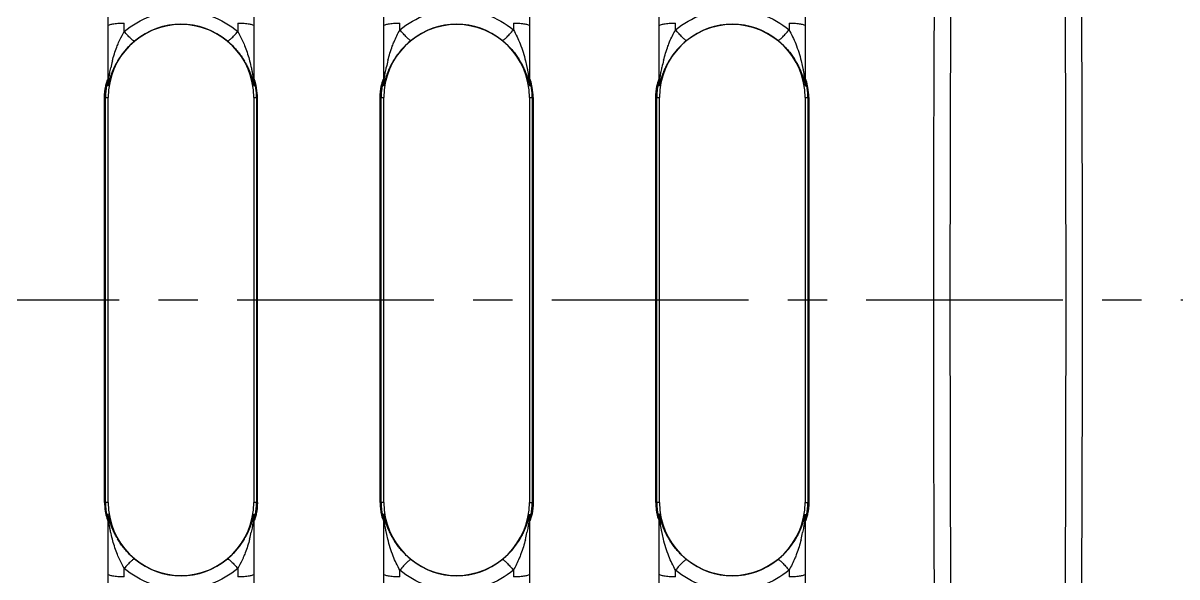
# Model space of a CAD drawing. Header units: millimetres. Extents: x 309 to 11345, y -1340 to 1318.
# Drawn here: x 10781.3 to 10852.8, y -519.2 to -484.8 of the extents above; entities that cross this region are included whole.
import ezdxf

# ---------------------------------------------------------------- set-up
doc = ezdxf.new("R2010")
doc.units = ezdxf.units.MM
doc.header["$LTSCALE"] = 16.335
doc.linetypes.add('CENTER', pattern=[0.6, 0.375, -0.075, 0.075, -0.075])
doc.linetypes.add('HIDDEN', pattern=[0.2, 0.1, -0.1])
doc.layers.get('0').update_dxf_attribs({"linetype": 'CONTINUOUS'})
doc.layers.add('DEFAULT_2', color=8, linetype='HIDDEN')

msp = doc.modelspace()

# ---------------------------------------------------------------- linework, layer by layer
at = {"color": 7, "linetype": 'Continuous'}
for p, q in [((10838.777, -501.996), (10838.838, -462.516)), ((10845.877, -462.516), (10845.938, -501.996)), ((10786.552, -488.549), (10786.552, -484.999)), ((10787.558, -485.35), (10787.558, -484.82)), ((10794.596, -484.82), (10794.596, -485.35)), ((10795.602, -484.999), (10795.602, -488.549)), ((10803.646, -488.539), (10803.646, -484.999)), ((10804.651, -485.242), (10804.651, -484.82)), ((10811.69, -484.82), (10811.69, -485.242)), ((10812.695, -484.999), (10812.695, -488.539)), ((10820.739, -488.539), (10820.739, -484.999)), ((10821.745, -485.242), (10821.745, -484.82)), ((10828.783, -484.82), (10828.783, -485.242)), ((10829.789, -484.999), (10829.789, -488.539)), ((10786.339, -514.565), (10786.339, -489.427)), ((10786.339, -489.427), (10786.563, -489.427)), ((10786.391, -514.565), (10786.391, -489.427)), ((10786.563, -514.565), (10786.563, -489.427)), ((10795.59, -489.427), (10795.59, -514.565)), ((10795.59, -489.427), (10795.814, -489.427)), ((10795.762, -489.427), (10795.762, -514.565)), ((10795.814, -514.565), (10795.814, -489.427)), ((10803.427, -514.565), (10803.427, -489.427)), ((10803.427, -489.427), (10803.657, -489.427)), ((10803.485, -514.565), (10803.485, -489.427)), ((10803.657, -514.565), (10803.657, -489.427)), ((10812.684, -489.427), (10812.684, -514.565)), ((10812.684, -489.427), (10812.914, -489.427)), ((10812.855, -489.427), (10812.855, -514.565)), ((10812.914, -489.427), (10812.914, -514.565)), ((10820.52, -514.565), (10820.52, -489.427)), ((10820.52, -489.427), (10820.75, -489.427)), ((10820.579, -514.565), (10820.579, -489.427)), ((10820.75, -514.565), (10820.75, -489.427)), ((10829.777, -489.427), (10829.777, -514.565)), ((10829.777, -489.427), (10830.007, -489.427)), ((10829.949, -489.427), (10829.949, -514.565)), ((10830.007, -489.427), (10830.007, -514.565)), ((10838.838, -541.476), (10838.777, -501.996)), ((10845.938, -501.996), (10845.877, -541.476)), ((10786.563, -514.565), (10786.339, -514.565)), ((10795.814, -514.565), (10795.59, -514.565)), ((10803.657, -514.565), (10803.427, -514.565)), ((10812.684, -514.565), (10812.914, -514.565)), ((10820.75, -514.565), (10820.52, -514.565)), ((10829.777, -514.565), (10830.007, -514.565)), ((10786.552, -518.993), (10786.552, -515.443)), ((10795.602, -515.443), (10795.602, -518.993)), ((10803.646, -518.993), (10803.646, -515.453)), ((10812.695, -515.453), (10812.695, -518.993)), ((10820.739, -518.993), (10820.739, -515.453)), ((10829.789, -515.453), (10829.789, -518.993)), ((10787.558, -519.173), (10787.558, -518.642)), ((10794.596, -518.642), (10794.596, -519.173)), ((10804.651, -519.173), (10804.651, -518.75)), ((10811.69, -518.75), (10811.69, -519.173)), ((10821.745, -519.173), (10821.745, -518.75)), ((10828.783, -518.75), (10828.783, -519.173))]:
    msp.add_line(p, q, dxfattribs=at)
at = {"color": 1, "linetype": 'CENTER', "ltscale": 1.990406}
msp.add_line((10560.464, -501.99), (10980.464, -501.99), dxfattribs=at)
at = {"color": 7, "linetype": 'Continuous'}
for centre, radius, start, end in [((10791.077, -489.427), 4.514, 0, 180), ((10791.077, -489.375), 4.486, 50.05437, 129.94568), ((10808.17, -489.427), 4.514, 0, 180), ((10808.17, -489.375), 4.481, 50.86452, 129.13553), ((10825.264, -489.427), 4.514, 0, 180), ((10825.264, -489.375), 4.481, 50.8661, 129.1346), ((10795.415, -489.43), 8.888, 165.27627, 168.12455), ((10812.987, -489.425), 9.364, 165.80098, 168.57583), ((10830.08, -489.425), 9.364, 165.80098, 168.57583), ((10785.61, -488.325), 0.942, 347.95537, 359.98382), ((10759.932, -489.607), 26.622, 1.93806, 2.33773), ((10785.649, -488.55), 0.903, 350.03873, 0.08362), ((10796.543, -488.325), 0.942, 180.0141, 192.04563), ((10796.505, -488.55), 0.903, 179.91442, 189.95733), ((10823.41, -489.648), 27.81, 177.92693, 178.06076), ((10820.964, -489.559), 25.363, 177.65495, 177.92774), ((10796.564, -488.352), 0.94, 178.36086, 190.35023), ((10802.611, -488.314), 1.035, 348.04128, 359.98552), ((10779.473, -489.604), 24.174, 2.11555, 2.55024), ((10802.653, -488.541), 0.992, 350.09293, 0.08115), ((10813.73, -488.314), 1.035, 180.01362, 191.96027), ((10813.688, -488.541), 0.992, 179.92014, 189.9059), ((10837.965, -489.646), 25.272, 177.73737, 177.88282), ((10835.785, -489.559), 23.091, 177.44229, 177.73821), ((10813.75, -488.344), 1.032, 178.34765, 190.25412), ((10819.704, -488.314), 1.035, 348.04128, 359.98552), ((10796.567, -489.604), 24.174, 2.11555, 2.55024), ((10819.747, -488.541), 0.992, 350.09293, 0.08115), ((10830.823, -488.314), 1.035, 180.01362, 191.96027), ((10830.781, -488.541), 0.992, 179.92014, 189.9059), ((10855.058, -489.646), 25.272, 177.73737, 177.88282), ((10852.879, -489.559), 23.091, 177.44229, 177.73821), ((10830.843, -488.344), 1.032, 178.34765, 190.25412), ((10791.077, -514.565), 4.514, 180, 0), ((10808.17, -514.565), 4.514, 180, 0), ((10825.264, -514.565), 4.514, 180, 0), ((10761.19, -514.433), 25.363, 357.65496, 357.92774), ((10785.61, -515.667), 0.942, 0.0141, 12.04563), ((10758.744, -514.344), 27.81, 357.92693, 358.06076), ((10785.649, -515.442), 0.903, 359.91442, 9.95733), ((10796.505, -515.442), 0.903, 170.04148, 180.0866), ((10796.543, -515.667), 0.942, 167.95478, 179.98403), ((10822.222, -514.385), 26.622, 181.93806, 182.33773), ((10780.555, -514.433), 23.091, 357.44231, 357.73821), ((10802.611, -515.678), 1.035, 0.01362, 11.96027), ((10778.376, -514.347), 25.272, 357.73737, 357.88282), ((10802.653, -515.452), 0.992, 359.92014, 9.9059), ((10813.687, -515.452), 0.992, 170.09293, 180.08115), ((10813.73, -515.678), 1.035, 168.04122, 179.98601), ((10836.867, -514.388), 24.174, 182.11555, 182.55024), ((10797.649, -514.433), 23.091, 357.44231, 357.73821), ((10819.705, -515.678), 1.035, 0.01362, 11.96027), ((10795.469, -514.347), 25.272, 357.73737, 357.88282), ((10819.747, -515.452), 0.992, 359.92014, 9.9059), ((10830.781, -515.452), 0.992, 170.09293, 180.08115), ((10830.823, -515.678), 1.035, 168.04122, 179.98601), ((10853.961, -514.388), 24.174, 182.11555, 182.55024), ((10786.739, -514.562), 8.888, 345.27568, 348.1241), ((10803.354, -514.567), 9.364, 345.80098, 348.57583), ((10820.447, -514.567), 9.364, 345.80099, 348.57583), ((10791.077, -514.617), 4.486, 230.05437, 309.94568), ((10808.17, -514.617), 4.481, 230.86452, 309.13553), ((10825.264, -514.617), 4.482, 230.86615, 309.13288)]:
    msp.add_arc(centre, radius, start, end, dxfattribs=at)
for points, knots in [([(10786.552, -484.999), (10786.552, -483.145), (10786.501, -479.426), (10786.458, -473.842), (10786.501, -468.258), (10786.552, -464.539), (10786.552, -462.685)], [0, 0, 0, 0, 0.249324, 0.499998, 0.750687, 1, 1, 1, 1]), ([(10795.602, -462.685), (10795.602, -464.539), (10795.652, -468.258), (10795.696, -473.842), (10795.652, -479.426), (10795.602, -483.145), (10795.602, -484.999)], [0, 0, 0, 0, 0.249325, 0.5, 0.750675, 1, 1, 1, 1]), ([(10803.646, -484.999), (10803.646, -483.145), (10803.595, -479.426), (10803.551, -473.842), (10803.595, -468.258), (10803.646, -464.539), (10803.646, -462.685)], [0, 0, 0, 0, 0.249324, 0.499998, 0.750687, 1, 1, 1, 1]), ([(10812.695, -462.685), (10812.695, -464.539), (10812.746, -468.258), (10812.79, -473.842), (10812.746, -479.426), (10812.695, -483.145), (10812.695, -484.999)], [0, 0, 0, 0, 0.249311, 0.500002, 0.750674, 1, 1, 1, 1]), ([(10820.739, -484.999), (10820.739, -483.145), (10820.688, -479.426), (10820.645, -473.842), (10820.688, -468.258), (10820.739, -464.539), (10820.739, -462.685)], [0, 0, 0, 0, 0.249324, 0.499998, 0.750687, 1, 1, 1, 1]), ([(10829.789, -462.685), (10829.789, -464.539), (10829.839, -468.258), (10829.883, -473.842), (10829.839, -479.426), (10829.789, -483.145), (10829.789, -484.999)], [0, 0, 0, 0, 0.249311, 0.500002, 0.750674, 1, 1, 1, 1]), ([(10837.833, -532.973), (10837.833, -527.812), (10837.782, -517.487), (10837.737, -501.996), (10837.783, -486.506), (10837.833, -476.18), (10837.833, -471.019)], [0, 0, 0, 0, 0.249914, 0.5, 0.750086, 1, 1, 1, 1]), ([(10846.882, -471.019), (10846.882, -476.18), (10846.932, -486.506), (10846.977, -501.996), (10846.932, -517.487), (10846.882, -527.812), (10846.882, -532.973)], [0, 0, 0, 0, 0.249913, 0.5, 0.750087, 1, 1, 1, 1]), ([(10787.558, -485.35), (10788.041, -484.939), (10789.162, -484.281), (10791.077, -483.939), (10792.992, -484.281), (10794.113, -484.939), (10794.596, -485.35)], [0, 0, 0, 0, 0.249583, 0.500006, 0.750428, 1, 1, 1, 1]), ([(10804.651, -485.242), (10805.138, -484.84), (10806.262, -484.195), (10808.17, -483.86), (10810.079, -484.195), (10811.203, -484.84), (10811.69, -485.242)], [0, 0, 0, 0, 0.249605, 0.500006, 0.750405, 1, 1, 1, 1]), ([(10821.745, -485.242), (10822.232, -484.84), (10823.355, -484.195), (10825.264, -483.86), (10827.172, -484.194), (10828.296, -484.839), (10828.783, -485.242)], [0, 0, 0, 0, 0.249607, 0.500006, 0.750406, 1, 1, 1, 1]), ([(10786.552, -484.999), (10786.552, -484.963), (10786.682, -484.904), (10786.87, -484.865), (10787.189, -484.827), (10787.424, -484.82), (10787.558, -484.82)], [0, 0, 0, 0, 0.105188, 0.315079, 0.615705, 1, 1, 1, 1]), ([(10794.596, -484.82), (10794.73, -484.82), (10794.964, -484.827), (10795.284, -484.865), (10795.472, -484.904), (10795.602, -484.963), (10795.602, -484.999)], [0, 0, 0, 0, 0.384295, 0.684921, 0.894812, 1, 1, 1, 1]), ([(10803.646, -484.999), (10803.646, -484.963), (10803.776, -484.904), (10803.963, -484.865), (10804.283, -484.827), (10804.518, -484.82), (10804.651, -484.82)], [0, 0, 0, 0, 0.105188, 0.315079, 0.615705, 1, 1, 1, 1]), ([(10811.69, -484.82), (10811.823, -484.82), (10812.058, -484.827), (10812.377, -484.865), (10812.565, -484.904), (10812.695, -484.963), (10812.695, -484.999)], [0, 0, 0, 0, 0.384295, 0.684921, 0.894812, 1, 1, 1, 1]), ([(10820.739, -484.999), (10820.739, -484.963), (10820.869, -484.904), (10821.057, -484.865), (10821.376, -484.827), (10821.611, -484.82), (10821.745, -484.82)], [0, 0, 0, 0, 0.105188, 0.315079, 0.615705, 1, 1, 1, 1]), ([(10828.783, -484.82), (10828.917, -484.82), (10829.151, -484.827), (10829.471, -484.865), (10829.659, -484.904), (10829.789, -484.963), (10829.789, -484.999)], [0, 0, 0, 0, 0.384295, 0.684921, 0.894812, 1, 1, 1, 1]), ([(10787.211, -486.031), (10787.238, -485.972), (10787.343, -485.74), (10787.461, -485.513), (10787.558, -485.35)], [0, 0, 0, 0, 0.255268, 1, 1, 1, 1]), ([(10788.197, -485.936), (10788.185, -485.939), (10788.152, -485.925), (10788.1, -485.893), (10788.029, -485.837), (10787.909, -485.73), (10787.749, -485.566), (10787.622, -485.424), (10787.558, -485.35)], [0, 0, 0, 0, 0.039768, 0.112527, 0.216205, 0.346579, 0.66369, 1, 1, 1, 1]), ([(10793.957, -485.936), (10793.967, -485.939), (10793.996, -485.928), (10794.073, -485.882), (10794.208, -485.765), (10794.392, -485.579), (10794.527, -485.43), (10794.596, -485.35)], [0, 0, 0, 0, 0.034741, 0.098258, 0.315024, 0.636274, 1, 1, 1, 1]), ([(10794.596, -485.35), (10794.636, -485.417), (10794.793, -485.697), (10794.928, -485.989), (10795.019, -486.214)], [0, 0, 0, 0, 0.243245, 1, 1, 1, 1]), ([(10804.182, -486.249), (10804.215, -486.16), (10804.351, -485.815), (10804.514, -485.481), (10804.651, -485.242)], [0, 0, 0, 0, 0.256404, 1, 1, 1, 1]), ([(10805.342, -485.899), (10805.33, -485.902), (10805.294, -485.886), (10805.239, -485.85), (10805.162, -485.787), (10805.033, -485.668), (10804.86, -485.484), (10804.721, -485.326), (10804.651, -485.242)], [0, 0, 0, 0, 0.038918, 0.110646, 0.213333, 0.343087, 0.66087, 1, 1, 1, 1]), ([(10810.999, -485.899), (10811.009, -485.902), (10811.041, -485.889), (10811.092, -485.857), (10811.163, -485.801), (10811.29, -485.685), (10811.469, -485.497), (10811.614, -485.332), (10811.69, -485.242)], [0, 0, 0, 0, 0.034384, 0.097734, 0.191301, 0.314583, 0.635993, 1, 1, 1, 1]), ([(10821.275, -486.249), (10821.308, -486.16), (10821.445, -485.815), (10821.607, -485.481), (10821.745, -485.242)], [0, 0, 0, 0, 0.256404, 1, 1, 1, 1]), ([(10822.435, -485.899), (10822.423, -485.902), (10822.387, -485.886), (10822.332, -485.85), (10822.256, -485.787), (10822.127, -485.668), (10821.953, -485.484), (10821.815, -485.326), (10821.745, -485.242)], [0, 0, 0, 0, 0.038918, 0.110646, 0.213333, 0.343087, 0.66087, 1, 1, 1, 1]), ([(10828.092, -485.899), (10828.103, -485.902), (10828.135, -485.889), (10828.185, -485.857), (10828.257, -485.801), (10828.384, -485.685), (10828.563, -485.497), (10828.708, -485.332), (10828.783, -485.242)], [0, 0, 0, 0, 0.034383, 0.097731, 0.191297, 0.314578, 0.635988, 1, 1, 1, 1]), ([(10786.819, -487.171), (10786.896, -486.879), (10787.018, -486.494), (10787.172, -486.122), (10787.211, -486.031)], [0, 0, 0, 0, 0.752194, 1, 1, 1, 1]), ([(10805.342, -485.899), (10805.242, -485.979), (10804.862, -486.315), (10804.534, -486.709), (10804.329, -487.027)], [0, 0, 0, 0, 0.252974, 1, 1, 1, 1]), ([(10822.435, -485.899), (10822.336, -485.979), (10821.956, -486.315), (10821.628, -486.709), (10821.422, -487.027)], [0, 0, 0, 0, 0.252974, 1, 1, 1, 1]), ([(10795.305, -487.06), (10795.346, -487.208), (10795.402, -487.432), (10795.464, -487.732), (10795.505, -487.954), (10795.54, -488.174), (10795.563, -488.345), (10795.583, -488.482), (10795.586, -488.531), (10795.601, -488.595), (10795.602, -488.559), (10795.602, -488.549)], [0, 0, 0, 0, 0.292464, 0.43817, 0.581836, 0.721916, 0.857656, 0.920666, 0.965942, 0.980761, 1, 1, 1, 1]), ([(10812.44, -487.161), (10812.472, -487.29), (10812.516, -487.484), (10812.567, -487.744), (10812.601, -487.939), (10812.631, -488.136), (10812.653, -488.293), (10812.67, -488.43), (10812.678, -488.488), (10812.692, -488.608), (10812.695, -488.552), (10812.695, -488.539)], [0, 0, 0, 0, 0.269433, 0.403924, 0.538166, 0.671965, 0.804684, 0.869898, 0.931992, 0.974014, 1, 1, 1, 1]), ([(10829.534, -487.161), (10829.566, -487.29), (10829.61, -487.484), (10829.661, -487.744), (10829.694, -487.939), (10829.725, -488.136), (10829.746, -488.293), (10829.763, -488.43), (10829.772, -488.488), (10829.785, -488.608), (10829.789, -488.552), (10829.789, -488.539)], [0, 0, 0, 0, 0.269433, 0.403924, 0.538166, 0.671965, 0.804684, 0.869897, 0.931992, 0.974014, 1, 1, 1, 1]), ([(10786.552, -488.549), (10786.552, -488.66), (10786.616, -488.133), (10786.652, -487.938), (10786.695, -487.705), (10786.717, -487.601)], [0, 0, 0, 0, 0.347121, 0.668336, 1, 1, 1, 1]), ([(10803.646, -488.54), (10803.646, -488.652), (10803.708, -488.115), (10803.744, -487.917), (10803.786, -487.678), (10803.808, -487.571)], [0, 0, 0, 0, 0.34385, 0.666576, 1, 1, 1, 1]), ([(10820.739, -488.54), (10820.739, -488.652), (10820.802, -488.115), (10820.837, -487.917), (10820.88, -487.678), (10820.901, -487.571)], [0, 0, 0, 0, 0.34385, 0.666576, 1, 1, 1, 1]), ([(10786.339, -489.427), (10786.339, -489.196), (10786.369, -488.875), (10786.458, -488.515), (10786.502, -488.382), (10786.524, -488.335)], [0, 0, 0, 0, 0.624992, 0.858526, 1, 1, 1, 1]), ([(10786.531, -488.521), (10786.531, -488.516), (10786.529, -488.498), (10786.503, -488.536), (10786.494, -488.586), (10786.462, -488.696), (10786.438, -488.837), (10786.423, -488.945), (10786.416, -489.003)], [0, 0, 0, 0, 0.031586, 0.058655, 0.179649, 0.387453, 0.666809, 1, 1, 1, 1]), ([(10786.524, -488.335), (10786.53, -488.324), (10786.544, -488.287), (10786.552, -488.318), (10786.552, -488.325)], [0, 0, 0, 0, 0.626438, 1, 1, 1, 1]), ([(10795.692, -488.511), (10795.686, -488.49), (10795.666, -488.427), (10795.645, -488.364), (10795.624, -488.325)], [0, 0, 0, 0, 0.334542, 1, 1, 1, 1]), ([(10795.762, -489.427), (10795.762, -489.238), (10795.745, -488.974), (10795.685, -488.674), (10795.657, -488.56), (10795.639, -488.521)], [0, 0, 0, 0, 0.619888, 0.858965, 1, 1, 1, 1]), ([(10795.814, -489.427), (10795.814, -489.34), (10795.802, -489.031), (10795.753, -488.723), (10795.692, -488.511)], [0, 0, 0, 0, 0.284209, 1, 1, 1, 1]), ([(10803.427, -489.427), (10803.427, -489.194), (10803.457, -488.871), (10803.549, -488.508), (10803.594, -488.374), (10803.617, -488.326)], [0, 0, 0, 0, 0.624758, 0.85802, 1, 1, 1, 1]), ([(10803.623, -488.529), (10803.623, -488.523), (10803.62, -488.506), (10803.595, -488.544), (10803.586, -488.594), (10803.555, -488.703), (10803.532, -488.841), (10803.517, -488.948), (10803.51, -489.005)], [0, 0, 0, 0, 0.030803, 0.058491, 0.180435, 0.388705, 0.667761, 1, 1, 1, 1]), ([(10803.617, -488.326), (10803.622, -488.315), (10803.636, -488.277), (10803.646, -488.307), (10803.646, -488.315)], [0, 0, 0, 0, 0.641827, 1, 1, 1, 1]), ([(10812.75, -488.39), (10812.747, -488.382), (10812.737, -488.357), (10812.727, -488.331), (10812.718, -488.315)], [0, 0, 0, 0, 0.310985, 1, 1, 1, 1]), ([(10812.855, -489.427), (10812.855, -489.239), (10812.838, -488.977), (10812.779, -488.68), (10812.751, -488.567), (10812.734, -488.528)], [0, 0, 0, 0, 0.620037, 0.859352, 1, 1, 1, 1]), ([(10812.914, -489.427), (10812.914, -489.221), (10812.882, -488.869), (10812.8, -488.526), (10812.75, -488.39)], [0, 0, 0, 0, 0.588298, 1, 1, 1, 1]), ([(10820.52, -489.427), (10820.52, -489.194), (10820.551, -488.871), (10820.643, -488.508), (10820.687, -488.374), (10820.71, -488.326)], [0, 0, 0, 0, 0.624758, 0.85802, 1, 1, 1, 1]), ([(10820.717, -488.529), (10820.716, -488.523), (10820.714, -488.506), (10820.688, -488.544), (10820.679, -488.594), (10820.648, -488.703), (10820.625, -488.841), (10820.61, -488.948), (10820.604, -489.005)], [0, 0, 0, 0, 0.030803, 0.058491, 0.180435, 0.388705, 0.667761, 1, 1, 1, 1]), ([(10820.71, -488.326), (10820.716, -488.315), (10820.729, -488.277), (10820.739, -488.307), (10820.739, -488.315)], [0, 0, 0, 0, 0.641827, 1, 1, 1, 1]), ([(10829.844, -488.39), (10829.841, -488.382), (10829.831, -488.357), (10829.821, -488.331), (10829.811, -488.315)], [0, 0, 0, 0, 0.310985, 1, 1, 1, 1]), ([(10829.949, -489.427), (10829.949, -489.239), (10829.931, -488.977), (10829.872, -488.68), (10829.845, -488.567), (10829.828, -488.528)], [0, 0, 0, 0, 0.620037, 0.859352, 1, 1, 1, 1]), ([(10830.007, -489.427), (10830.007, -489.221), (10829.976, -488.869), (10829.894, -488.526), (10829.844, -488.39)], [0, 0, 0, 0, 0.588298, 1, 1, 1, 1]), ([(10786.416, -489.003), (10786.412, -489.037), (10786.398, -489.178), (10786.391, -489.32), (10786.391, -489.427)], [0, 0, 0, 0, 0.240867, 1, 1, 1, 1]), ([(10803.51, -489.005), (10803.506, -489.039), (10803.492, -489.179), (10803.485, -489.32), (10803.485, -489.427)], [0, 0, 0, 0, 0.240834, 1, 1, 1, 1]), ([(10820.604, -489.005), (10820.6, -489.039), (10820.586, -489.179), (10820.579, -489.32), (10820.579, -489.427)], [0, 0, 0, 0, 0.240834, 1, 1, 1, 1]), ([(10786.339, -514.565), (10786.339, -514.646), (10786.345, -514.807), (10786.366, -515.03), (10786.407, -515.256), (10786.434, -515.405), (10786.552, -515.754), (10786.552, -515.667)], [0, 0, 0, 0, 0.21499, 0.42121, 0.609642, 0.77114, 1, 1, 1, 1]), ([(10786.391, -514.565), (10786.391, -514.677), (10786.4, -514.842), (10786.423, -515.052), (10786.443, -515.19), (10786.466, -515.305), (10786.487, -515.398), (10786.508, -515.449), (10786.517, -515.485), (10786.525, -515.487)], [0, 0, 0, 0, 0.358861, 0.52633, 0.677356, 0.80557, 0.905304, 0.971566, 1, 1, 1, 1]), ([(10795.622, -515.471), (10795.623, -515.476), (10795.625, -515.494), (10795.651, -515.456), (10795.66, -515.406), (10795.692, -515.296), (10795.715, -515.156), (10795.731, -515.048), (10795.737, -514.99)], [0, 0, 0, 0, 0.031532, 0.058615, 0.179548, 0.387286, 0.666665, 1, 1, 1, 1]), ([(10795.814, -514.565), (10795.814, -514.798), (10795.784, -515.12), (10795.694, -515.48), (10795.651, -515.613), (10795.628, -515.66)], [0, 0, 0, 0, 0.626809, 0.860208, 1, 1, 1, 1]), ([(10795.737, -514.99), (10795.741, -514.956), (10795.755, -514.814), (10795.762, -514.673), (10795.762, -514.565)], [0, 0, 0, 0, 0.240833, 1, 1, 1, 1]), ([(10803.427, -514.565), (10803.427, -514.647), (10803.433, -514.809), (10803.455, -515.035), (10803.497, -515.263), (10803.524, -515.413), (10803.646, -515.765), (10803.646, -515.678)], [0, 0, 0, 0, 0.215053, 0.421757, 0.609813, 0.770749, 1, 1, 1, 1]), ([(10803.485, -514.565), (10803.485, -514.627), (10803.491, -514.759), (10803.503, -515.001), (10803.615, -515.644), (10803.623, -515.464)], [0, 0, 0, 0, 0.205311, 0.405114, 1, 1, 1, 1]), ([(10812.718, -515.464), (10812.718, -515.469), (10812.72, -515.486), (10812.746, -515.448), (10812.755, -515.398), (10812.786, -515.289), (10812.809, -515.15), (10812.824, -515.044), (10812.831, -514.986)], [0, 0, 0, 0, 0.030725, 0.05846, 0.180454, 0.388744, 0.667802, 1, 1, 1, 1]), ([(10812.914, -514.565), (10812.914, -514.799), (10812.883, -515.122), (10812.791, -515.485), (10812.747, -515.618), (10812.724, -515.666)], [0, 0, 0, 0, 0.625051, 0.858243, 1, 1, 1, 1]), ([(10812.831, -514.986), (10812.834, -514.952), (10812.848, -514.812), (10812.855, -514.672), (10812.855, -514.565)], [0, 0, 0, 0, 0.240886, 1, 1, 1, 1]), ([(10820.52, -514.565), (10820.52, -514.647), (10820.527, -514.809), (10820.548, -515.035), (10820.59, -515.263), (10820.618, -515.413), (10820.739, -515.765), (10820.739, -515.678)], [0, 0, 0, 0, 0.215053, 0.421757, 0.609813, 0.770749, 1, 1, 1, 1]), ([(10820.579, -514.565), (10820.579, -514.627), (10820.584, -514.759), (10820.597, -515.001), (10820.709, -515.644), (10820.717, -515.464)], [0, 0, 0, 0, 0.205311, 0.405114, 1, 1, 1, 1]), ([(10829.811, -515.464), (10829.811, -515.469), (10829.814, -515.486), (10829.839, -515.448), (10829.848, -515.398), (10829.88, -515.289), (10829.903, -515.15), (10829.918, -515.044), (10829.924, -514.986)], [0, 0, 0, 0, 0.030725, 0.05846, 0.180454, 0.388744, 0.667802, 1, 1, 1, 1]), ([(10830.007, -514.565), (10830.007, -514.799), (10829.977, -515.122), (10829.885, -515.485), (10829.84, -515.618), (10829.817, -515.666)], [0, 0, 0, 0, 0.625051, 0.858243, 1, 1, 1, 1]), ([(10829.924, -514.986), (10829.928, -514.952), (10829.942, -514.812), (10829.949, -514.672), (10829.949, -514.565)], [0, 0, 0, 0, 0.240886, 1, 1, 1, 1]), ([(10786.849, -516.933), (10786.808, -516.784), (10786.752, -516.56), (10786.69, -516.26), (10786.649, -516.038), (10786.613, -515.818), (10786.59, -515.647), (10786.571, -515.51), (10786.568, -515.462), (10786.552, -515.398), (10786.552, -515.433), (10786.552, -515.443)], [0, 0, 0, 0, 0.292464, 0.43817, 0.581836, 0.721916, 0.857656, 0.920666, 0.965942, 0.980761, 1, 1, 1, 1]), ([(10795.602, -515.443), (10795.602, -515.332), (10795.538, -515.859), (10795.501, -516.054), (10795.458, -516.287), (10795.436, -516.391)], [0, 0, 0, 0, 0.347144, 0.668346, 1, 1, 1, 1]), ([(10795.628, -515.66), (10795.623, -515.67), (10795.609, -515.705), (10795.602, -515.675), (10795.602, -515.667)], [0, 0, 0, 0, 0.611254, 1, 1, 1, 1]), ([(10803.9, -516.831), (10803.868, -516.702), (10803.824, -516.508), (10803.774, -516.248), (10803.74, -516.053), (10803.709, -515.856), (10803.688, -515.699), (10803.671, -515.563), (10803.662, -515.504), (10803.649, -515.384), (10803.646, -515.44), (10803.646, -515.453)], [0, 0, 0, 0, 0.269433, 0.403924, 0.538166, 0.671965, 0.804684, 0.869898, 0.931992, 0.974014, 1, 1, 1, 1]), ([(10812.695, -515.453), (10812.695, -515.34), (10812.633, -515.877), (10812.597, -516.075), (10812.554, -516.315), (10812.533, -516.422)], [0, 0, 0, 0, 0.34385, 0.666576, 1, 1, 1, 1]), ([(10812.724, -515.666), (10812.718, -515.678), (10812.705, -515.716), (10812.695, -515.685), (10812.695, -515.678)], [0, 0, 0, 0, 0.639552, 1, 1, 1, 1]), ([(10820.994, -516.831), (10820.962, -516.702), (10820.918, -516.508), (10820.867, -516.248), (10820.833, -516.053), (10820.803, -515.856), (10820.781, -515.699), (10820.764, -515.563), (10820.756, -515.504), (10820.742, -515.384), (10820.739, -515.44), (10820.739, -515.453)], [0, 0, 0, 0, 0.269433, 0.403924, 0.538166, 0.671965, 0.804684, 0.869898, 0.931992, 0.974014, 1, 1, 1, 1]), ([(10829.789, -515.453), (10829.789, -515.34), (10829.726, -515.877), (10829.69, -516.075), (10829.648, -516.315), (10829.626, -516.422)], [0, 0, 0, 0, 0.343849, 0.666576, 1, 1, 1, 1]), ([(10829.817, -515.666), (10829.812, -515.678), (10829.798, -515.716), (10829.789, -515.685), (10829.789, -515.678)], [0, 0, 0, 0, 0.639552, 1, 1, 1, 1]), ([(10795.335, -516.821), (10795.258, -517.114), (10795.135, -517.498), (10794.982, -517.87), (10794.942, -517.961)], [0, 0, 0, 0, 0.752194, 1, 1, 1, 1]), ([(10810.999, -518.093), (10811.098, -518.013), (10811.479, -517.678), (10811.806, -517.283), (10812.012, -516.965)], [0, 0, 0, 0, 0.252974, 1, 1, 1, 1]), ([(10828.092, -518.093), (10828.192, -518.013), (10828.572, -517.678), (10828.9, -517.283), (10829.105, -516.965)], [0, 0, 0, 0, 0.252974, 1, 1, 1, 1]), ([(10787.558, -518.642), (10787.518, -518.575), (10787.361, -518.295), (10787.225, -518.003), (10787.134, -517.778)], [0, 0, 0, 0, 0.243245, 1, 1, 1, 1]), ([(10794.942, -517.961), (10794.916, -518.021), (10794.811, -518.253), (10794.692, -518.479), (10794.596, -518.642)], [0, 0, 0, 0, 0.255268, 1, 1, 1, 1]), ([(10812.159, -517.743), (10812.126, -517.832), (10811.989, -518.177), (10811.827, -518.511), (10811.69, -518.75)], [0, 0, 0, 0, 0.256404, 1, 1, 1, 1]), ([(10829.252, -517.743), (10829.219, -517.832), (10829.083, -518.177), (10828.921, -518.511), (10828.783, -518.75)], [0, 0, 0, 0, 0.256404, 1, 1, 1, 1]), ([(10788.197, -518.056), (10788.187, -518.053), (10788.157, -518.064), (10788.08, -518.11), (10787.946, -518.227), (10787.761, -518.414), (10787.627, -518.562), (10787.558, -518.642)], [0, 0, 0, 0, 0.034741, 0.098258, 0.315024, 0.636274, 1, 1, 1, 1]), ([(10794.596, -518.642), (10794.113, -519.053), (10792.992, -519.712), (10791.077, -520.054), (10789.162, -519.712), (10788.041, -519.053), (10787.558, -518.642)], [0, 0, 0, 0, 0.249583, 0.500006, 0.750428, 1, 1, 1, 1]), ([(10793.957, -518.056), (10793.968, -518.053), (10794.002, -518.067), (10794.053, -518.099), (10794.125, -518.156), (10794.244, -518.263), (10794.404, -518.427), (10794.532, -518.568), (10794.596, -518.642)], [0, 0, 0, 0, 0.039768, 0.112527, 0.216205, 0.346579, 0.66369, 1, 1, 1, 1]), ([(10805.342, -518.093), (10805.331, -518.091), (10805.299, -518.103), (10805.249, -518.135), (10805.178, -518.191), (10805.05, -518.307), (10804.871, -518.496), (10804.726, -518.661), (10804.651, -518.75)], [0, 0, 0, 0, 0.034384, 0.097734, 0.191301, 0.314583, 0.635993, 1, 1, 1, 1]), ([(10811.69, -518.75), (10811.203, -519.153), (10810.079, -519.798), (10808.17, -520.132), (10806.262, -519.798), (10805.138, -519.153), (10804.651, -518.75)], [0, 0, 0, 0, 0.249605, 0.500006, 0.750405, 1, 1, 1, 1]), ([(10810.999, -518.093), (10811.011, -518.09), (10811.047, -518.106), (10811.102, -518.143), (10811.178, -518.205), (10811.307, -518.325), (10811.481, -518.508), (10811.62, -518.667), (10811.69, -518.75)], [0, 0, 0, 0, 0.038918, 0.110646, 0.213333, 0.343087, 0.66087, 1, 1, 1, 1]), ([(10822.435, -518.093), (10822.425, -518.091), (10822.393, -518.103), (10822.342, -518.135), (10822.271, -518.191), (10822.144, -518.307), (10821.965, -518.496), (10821.82, -518.661), (10821.745, -518.75)], [0, 0, 0, 0, 0.034384, 0.097734, 0.191301, 0.314584, 0.635995, 1, 1, 1, 1]), ([(10828.783, -518.75), (10828.296, -519.153), (10827.172, -519.798), (10825.264, -520.132), (10823.355, -519.798), (10822.232, -519.153), (10821.745, -518.75)], [0, 0, 0, 0, 0.249609, 0.50001, 0.750407, 1, 1, 1, 1]), ([(10828.092, -518.093), (10828.104, -518.09), (10828.14, -518.106), (10828.196, -518.143), (10828.272, -518.205), (10828.401, -518.325), (10828.575, -518.508), (10828.713, -518.667), (10828.783, -518.75)], [0, 0, 0, 0, 0.038918, 0.110646, 0.213333, 0.343087, 0.66087, 1, 1, 1, 1]), ([(10786.552, -541.307), (10786.552, -539.453), (10786.501, -535.734), (10786.458, -530.15), (10786.502, -524.566), (10786.552, -520.848), (10786.552, -518.993)], [0, 0, 0, 0, 0.249311, 0.500002, 0.750674, 1, 1, 1, 1]), ([(10787.558, -519.173), (10787.424, -519.173), (10787.189, -519.166), (10786.87, -519.128), (10786.682, -519.088), (10786.552, -519.029), (10786.552, -518.993)], [0, 0, 0, 0, 0.384295, 0.684921, 0.894812, 1, 1, 1, 1]), ([(10795.602, -518.993), (10795.602, -519.029), (10795.472, -519.088), (10795.284, -519.128), (10794.964, -519.166), (10794.73, -519.173), (10794.596, -519.173)], [0, 0, 0, 0, 0.105188, 0.315079, 0.615705, 1, 1, 1, 1]), ([(10795.602, -518.993), (10795.602, -520.847), (10795.652, -524.566), (10795.696, -530.15), (10795.652, -535.734), (10795.602, -539.453), (10795.602, -541.307)], [0, 0, 0, 0, 0.249325, 0.5, 0.750675, 1, 1, 1, 1]), ([(10803.646, -541.307), (10803.646, -539.453), (10803.595, -535.734), (10803.551, -530.15), (10803.595, -524.566), (10803.646, -520.848), (10803.646, -518.993)], [0, 0, 0, 0, 0.249311, 0.500002, 0.750674, 1, 1, 1, 1]), ([(10804.651, -519.173), (10804.518, -519.173), (10804.283, -519.166), (10803.963, -519.128), (10803.776, -519.088), (10803.646, -519.029), (10803.646, -518.993)], [0, 0, 0, 0, 0.384295, 0.684921, 0.894812, 1, 1, 1, 1]), ([(10812.695, -518.993), (10812.695, -519.029), (10812.565, -519.088), (10812.377, -519.128), (10812.058, -519.166), (10811.823, -519.173), (10811.69, -519.173)], [0, 0, 0, 0, 0.105188, 0.315079, 0.615705, 1, 1, 1, 1]), ([(10812.695, -518.993), (10812.695, -520.847), (10812.746, -524.566), (10812.79, -530.15), (10812.746, -535.734), (10812.695, -539.453), (10812.695, -541.307)], [0, 0, 0, 0, 0.249324, 0.499998, 0.750687, 1, 1, 1, 1]), ([(10820.739, -541.307), (10820.739, -539.453), (10820.688, -535.734), (10820.645, -530.15), (10820.689, -524.566), (10820.739, -520.848), (10820.739, -518.993)], [0, 0, 0, 0, 0.249311, 0.500002, 0.750674, 1, 1, 1, 1]), ([(10821.745, -519.173), (10821.611, -519.173), (10821.376, -519.166), (10821.057, -519.128), (10820.869, -519.088), (10820.739, -519.029), (10820.739, -518.993)], [0, 0, 0, 0, 0.384295, 0.684921, 0.894812, 1, 1, 1, 1]), ([(10829.789, -518.993), (10829.789, -519.029), (10829.659, -519.088), (10829.471, -519.128), (10829.151, -519.166), (10828.917, -519.173), (10828.783, -519.173)], [0, 0, 0, 0, 0.105188, 0.315079, 0.615705, 1, 1, 1, 1]), ([(10829.789, -518.993), (10829.789, -520.847), (10829.839, -524.566), (10829.883, -530.15), (10829.839, -535.734), (10829.789, -539.453), (10829.789, -541.307)], [0, 0, 0, 0, 0.249324, 0.499998, 0.750687, 1, 1, 1, 1])]:
    msp.add_open_spline(points, degree=3, knots=knots, dxfattribs=at)
for points in [[(10811.69, -485.242), (10811.85, -485.521), (10811.988, -485.813), (10812.106, -486.112)], [(10828.783, -485.242), (10828.944, -485.521), (10829.082, -485.813), (10829.2, -486.112)], [(10795.019, -486.214), (10795.131, -486.49), (10795.225, -486.773), (10795.305, -487.06)], [(10803.908, -487.128), (10803.984, -486.831), (10804.074, -486.536), (10804.182, -486.249)], [(10812.106, -486.112), (10812.241, -486.453), (10812.352, -486.805), (10812.44, -487.161)], [(10821.002, -487.128), (10821.077, -486.831), (10821.168, -486.536), (10821.275, -486.249)], [(10829.2, -486.112), (10829.335, -486.453), (10829.445, -486.805), (10829.534, -487.161)], [(10787.134, -517.778), (10787.023, -517.502), (10786.929, -517.219), (10786.849, -516.933)], [(10804.234, -517.88), (10804.099, -517.539), (10803.989, -517.187), (10803.9, -516.831)], [(10812.432, -516.864), (10812.357, -517.162), (10812.266, -517.456), (10812.159, -517.743)], [(10821.328, -517.88), (10821.193, -517.539), (10821.083, -517.187), (10820.994, -516.831)], [(10829.526, -516.864), (10829.45, -517.162), (10829.36, -517.456), (10829.252, -517.743)], [(10804.651, -518.75), (10804.491, -518.471), (10804.353, -518.179), (10804.234, -517.88)], [(10821.745, -518.75), (10821.584, -518.471), (10821.446, -518.179), (10821.328, -517.88)]]:
    msp.add_open_spline(points, degree=3, dxfattribs=at)
at = {"layer": 'DEFAULT_2', "color": 8, "linetype": 'HIDDEN'}
for centre, radius, start, end in [((10808.33, -489.612), 4.763, 147.13708, 150.61848), ((10808.015, -489.609), 4.759, 29.18458, 32.61762), ((10825.423, -489.612), 4.763, 147.13708, 150.61848), ((10825.108, -489.609), 4.759, 29.18458, 32.61762), ((10808.326, -514.383), 4.759, 209.18458, 212.61762), ((10808.011, -514.381), 4.763, 327.13708, 330.61848), ((10825.42, -514.383), 4.759, 209.18458, 212.61762), ((10825.104, -514.381), 4.763, 327.13708, 330.61848)]:
    msp.add_arc(centre, radius, start, end, dxfattribs=at)
for points, knots in [([(10788.197, -485.936), (10788.086, -486.028), (10787.666, -486.413), (10787.314, -486.871), (10787.103, -487.239)], [0, 0, 0, 0, 0.253785, 1, 1, 1, 1]), ([(10793.957, -485.936), (10794.07, -486.03), (10794.496, -486.421), (10794.852, -486.888), (10795.064, -487.264)], [0, 0, 0, 0, 0.253926, 1, 1, 1, 1]), ([(10810.999, -485.899), (10811.099, -485.981), (10811.485, -486.32), (10811.816, -486.721), (10812.023, -487.044)], [0, 0, 0, 0, 0.252717, 1, 1, 1, 1]), ([(10828.092, -485.899), (10828.193, -485.981), (10828.578, -486.32), (10828.91, -486.721), (10829.116, -487.044)], [0, 0, 0, 0, 0.252717, 1, 1, 1, 1]), ([(10787.103, -487.239), (10787.022, -487.38), (10786.913, -487.596), (10786.79, -487.894), (10786.713, -488.106), (10786.643, -488.345), (10786.607, -488.462), (10786.543, -488.766), (10786.538, -488.706)], [0, 0, 0, 0, 0.309559, 0.460721, 0.608778, 0.752223, 0.886482, 1, 1, 1, 1]), ([(10795.064, -487.264), (10795.143, -487.404), (10795.285, -487.69), (10795.42, -488.038), (10795.514, -488.354), (10795.546, -488.468), (10795.613, -488.764), (10795.615, -488.706)], [0, 0, 0, 0, 0.310273, 0.61011, 0.753563, 0.888323, 1, 1, 1, 1]), ([(10804.179, -487.275), (10804.109, -487.399), (10803.982, -487.651), (10803.829, -488.035), (10803.734, -488.35), (10803.676, -488.574), (10803.656, -488.672), (10803.643, -488.711)], [0, 0, 0, 0, 0.278546, 0.548723, 0.805103, 0.919661, 1, 1, 1, 1]), ([(10812.169, -487.289), (10812.247, -487.428), (10812.382, -487.694), (10812.559, -488.188), (10812.609, -488.344), (10812.708, -488.765), (10812.71, -488.711)], [0, 0, 0, 0, 0.313687, 0.616206, 0.894524, 1, 1, 1, 1]), ([(10821.273, -487.275), (10821.203, -487.399), (10821.076, -487.651), (10820.922, -488.035), (10820.828, -488.35), (10820.77, -488.574), (10820.75, -488.672), (10820.736, -488.711)], [0, 0, 0, 0, 0.278546, 0.548723, 0.805103, 0.919661, 1, 1, 1, 1]), ([(10829.263, -487.289), (10829.341, -487.428), (10829.476, -487.694), (10829.653, -488.188), (10829.703, -488.344), (10829.801, -488.765), (10829.804, -488.711)], [0, 0, 0, 0, 0.313687, 0.616206, 0.894524, 1, 1, 1, 1]), ([(10795.602, -488.325), (10795.602, -488.318), (10795.606, -488.29), (10795.62, -488.317), (10795.624, -488.325)], [0, 0, 0, 0, 0.446755, 1, 1, 1, 1]), ([(10812.695, -488.315), (10812.695, -488.307), (10812.699, -488.28), (10812.714, -488.307), (10812.718, -488.315)], [0, 0, 0, 0, 0.444787, 1, 1, 1, 1]), ([(10829.789, -488.315), (10829.789, -488.307), (10829.793, -488.28), (10829.807, -488.307), (10829.811, -488.315)], [0, 0, 0, 0, 0.444787, 1, 1, 1, 1]), ([(10787.089, -516.728), (10787.01, -516.589), (10786.868, -516.302), (10786.733, -515.954), (10786.64, -515.638), (10786.607, -515.524), (10786.541, -515.228), (10786.538, -515.286)], [0, 0, 0, 0, 0.310273, 0.61011, 0.753563, 0.888323, 1, 1, 1, 1]), ([(10795.05, -516.753), (10795.131, -516.612), (10795.241, -516.396), (10795.363, -516.098), (10795.44, -515.886), (10795.511, -515.647), (10795.547, -515.53), (10795.61, -515.226), (10795.615, -515.286)], [0, 0, 0, 0, 0.309559, 0.460721, 0.608778, 0.752223, 0.886482, 1, 1, 1, 1]), ([(10804.171, -516.703), (10804.094, -516.564), (10803.958, -516.298), (10803.782, -515.805), (10803.732, -515.648), (10803.633, -515.227), (10803.631, -515.281)], [0, 0, 0, 0, 0.313687, 0.616206, 0.894524, 1, 1, 1, 1]), ([(10812.161, -516.717), (10812.231, -516.593), (10812.358, -516.341), (10812.512, -515.957), (10812.606, -515.642), (10812.664, -515.418), (10812.684, -515.32), (10812.698, -515.281)], [0, 0, 0, 0, 0.278546, 0.548723, 0.805103, 0.919661, 1, 1, 1, 1]), ([(10821.265, -516.703), (10821.187, -516.564), (10821.052, -516.298), (10820.875, -515.805), (10820.825, -515.648), (10820.726, -515.227), (10820.724, -515.281)], [0, 0, 0, 0, 0.313687, 0.616206, 0.894524, 1, 1, 1, 1]), ([(10829.255, -516.717), (10829.325, -516.593), (10829.452, -516.341), (10829.605, -515.957), (10829.7, -515.642), (10829.758, -515.418), (10829.778, -515.32), (10829.791, -515.281)], [0, 0, 0, 0, 0.278546, 0.548723, 0.805103, 0.919661, 1, 1, 1, 1]), ([(10788.197, -518.056), (10788.084, -517.962), (10787.658, -517.571), (10787.301, -517.104), (10787.089, -516.728)], [0, 0, 0, 0, 0.253926, 1, 1, 1, 1]), ([(10793.957, -518.056), (10794.068, -517.964), (10794.487, -517.579), (10794.839, -517.121), (10795.05, -516.753)], [0, 0, 0, 0, 0.253785, 1, 1, 1, 1]), ([(10805.342, -518.093), (10805.241, -518.012), (10804.856, -517.672), (10804.525, -517.271), (10804.318, -516.948)], [0, 0, 0, 0, 0.252717, 1, 1, 1, 1]), ([(10822.435, -518.093), (10822.335, -518.012), (10821.949, -517.672), (10821.618, -517.271), (10821.411, -516.948)], [0, 0, 0, 0, 0.252717, 1, 1, 1, 1])]:
    msp.add_open_spline(points, degree=3, knots=knots, dxfattribs=at)

doc.saveas('drawing.dxf')
